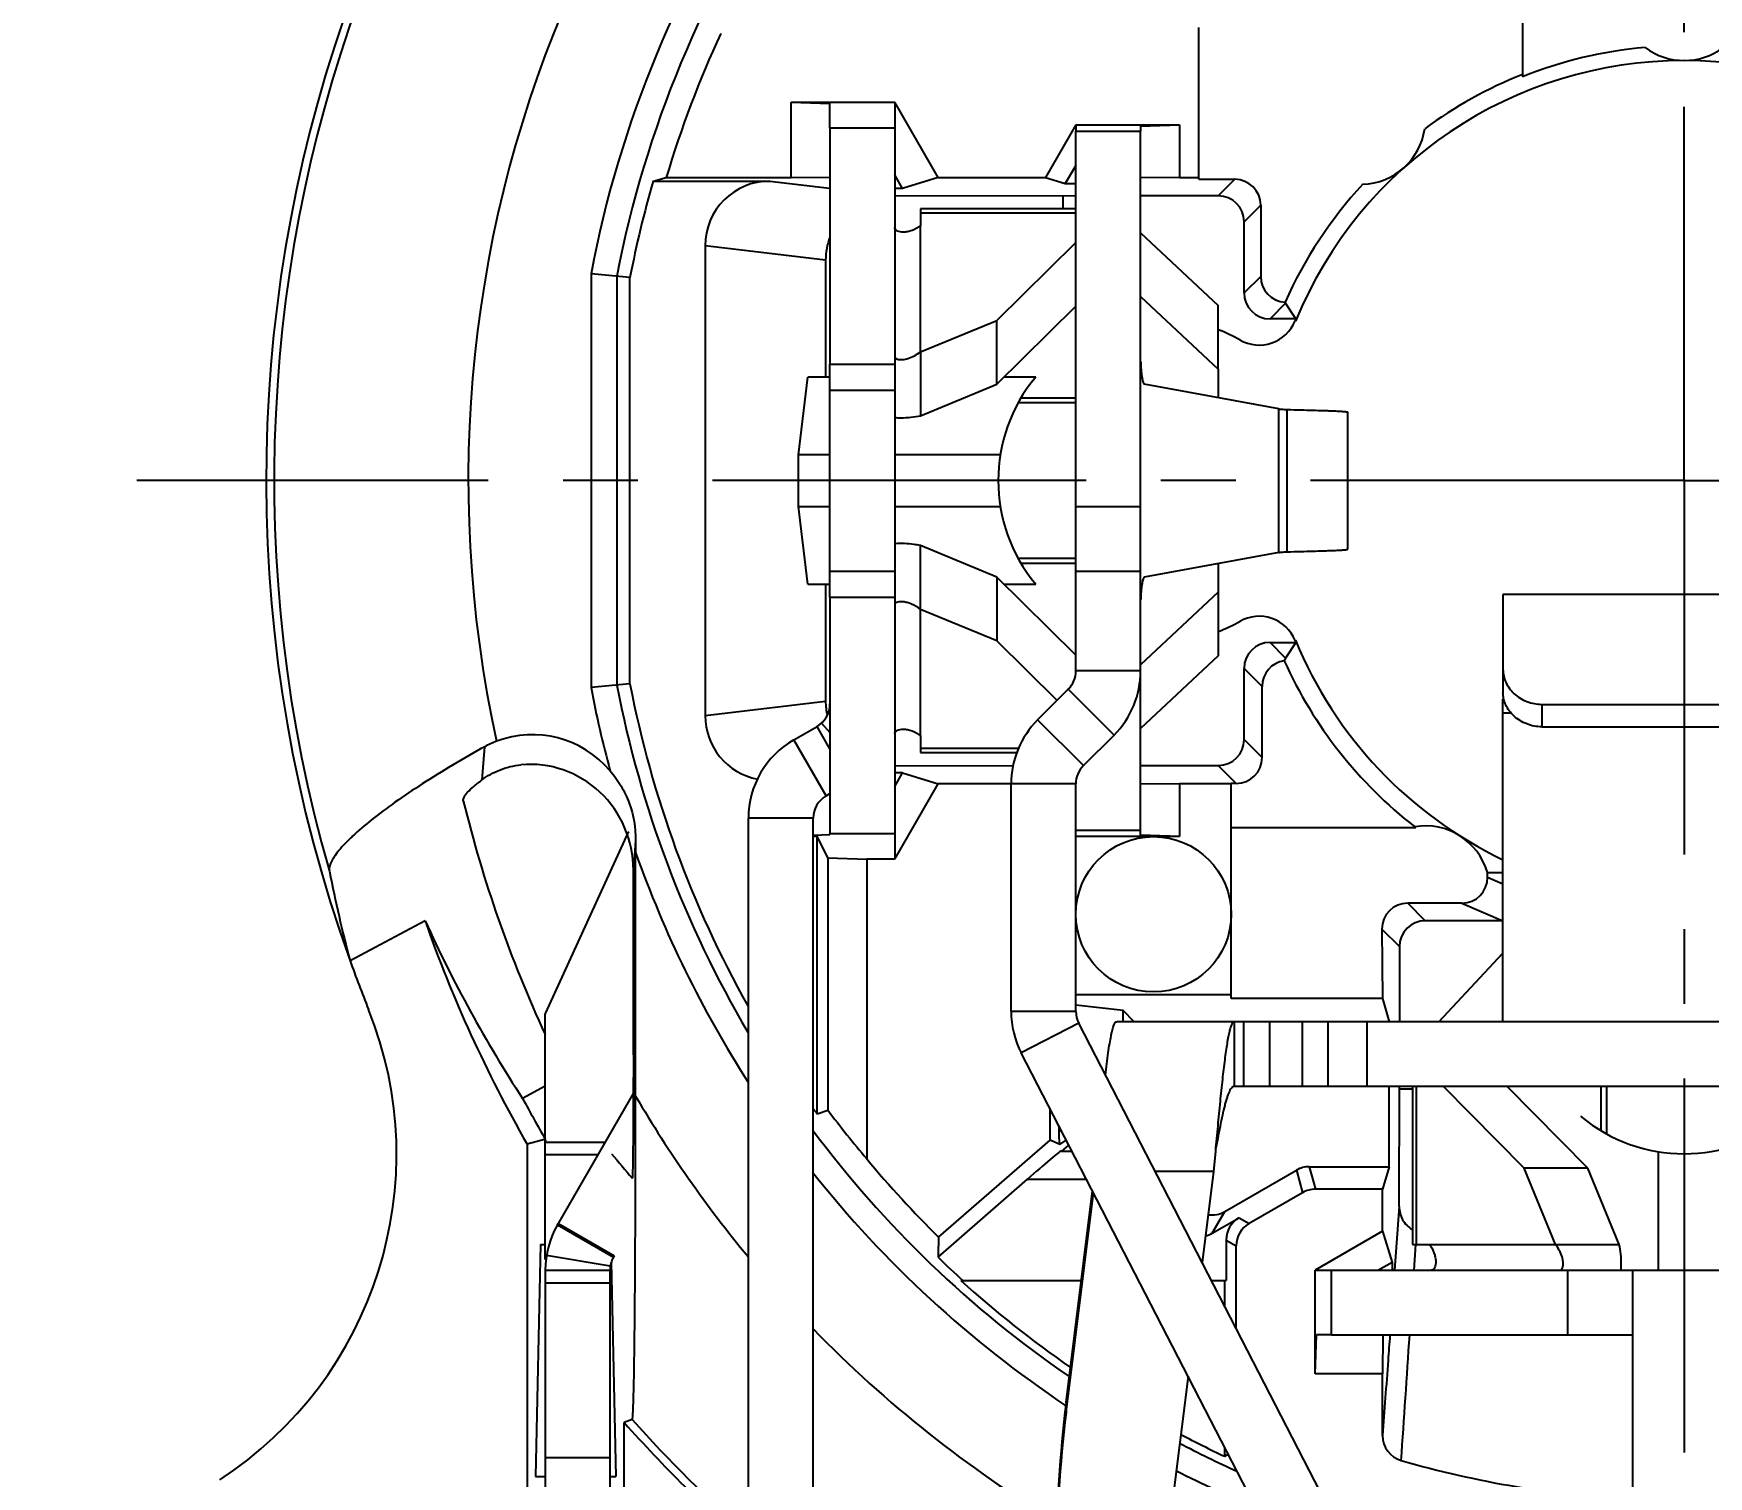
# Model space of a CAD drawing. Header units: millimetres. Extents: x 0 to 420, y -2 to 297.
# Drawn here: x 37.42 to 76.25, y 209.71 to 243.15 of the extents above; entities that cross this region are included whole.
import ezdxf

# ---------------------------------------------------------------- set-up
doc = ezdxf.new("R2010")
doc.units = ezdxf.units.MM
doc.header["$LTSCALE"] = 23.1
doc.linetypes.add('CENTER', pattern=[0.6, 0.375, -0.075, 0.075, -0.075])
doc.layers.get('0').update_dxf_attribs({"linetype": 'CONTINUOUS'})
for name, color, linetype in [('AUSFORMSCHRAEGEN', 7, 'CONTINUOUS'), ('BEZUGSACHSEN', 7, 'CONTINUOUS'), ('FASEN', 7, 'CONTINUOUS'), ('RUNDUNGEN', 7, 'CONTINUOUS'), ('ZEICHNUNGSBEMASSUNGEN', 7, 'CONTINUOUS')]:
    doc.layers.add(name, color=color, linetype=linetype)
doc.styles.get("Standard").update_dxf_attribs({"font": 'txt', "width": 0.7})
doc.dimstyles.new('DIMSTYLE_7', dxfattribs={"dimtxt": 3.5, "dimasz": 3.5, "dimexe": 1.5, "dimexo": 0, "dimgap": 0.875, "dimtad": 1, "dimdec": 3, "dimlfac": 0.333333, "dimdsep": 46, "dimtxsty": 'STANDARD', "dimblk": '_FILLED', "dimblk1": '_FILLED', "dimblk2": '_FILLED', "dimcen": 0.09, "dimclrt": 5, "dimadec": 3, "dimazin": 2, "dimtp": 0.2, "dimtm": 0.2, "dimtfac": 1, "dimtdec": 3, "dimtofl": 0, "dimtmove": 0, "dimatfit": 3, "dimldrblk": '_FILLED', "dimfxl": 1, "dimtolj": 1, "dimarcsym": 0})

# ---------------------------------------------------------------- blocks, each defined once
blk = doc.blocks.new('_FILLED')
at = {"color": 0, "linetype": 'BYBLOCK'}
blk.add_solid([(0, 0), (-1, 0.125), (-1, -0.125)], dxfattribs=at)
blk = doc.blocks.new('*D19')
at = {"layer": 'ZEICHNUNGSBEMASSUNGEN', "color": 2, "linetype": 'CONTINUOUS'}
for p, q in [((105.387, 270.29), (26.723, 270.29)), ((28.223, 270.29), (28.223, 232.79)), ((28.223, 195.29), (28.223, 232.79)), ((45.987, 195.29), (26.723, 195.29))]:
    blk.add_line(p, q, dxfattribs=at)
at = {"layer": 'ZEICHNUNGSBEMASSUNGEN', "color": 2, "linetype": 'CONTINUOUS', "xscale": 3.5, "yscale": 3.5, "zscale": 3.5}
for p, rotation in [((28.223, 270.29), 90), ((28.223, 195.29), 270)]:
    blk.add_blockref('_FILLED', p, dxfattribs=dict(at, rotation=rotation))
at = {"layer": 'ZEICHNUNGSBEMASSUNGEN', "color": 5, "linetype": 'CONTINUOUS', "insert": (23.817, 232.79), "char_height": 3.5, "width": 33, "attachment_point": 2, "rotation": 90, "line_spacing_factor": 0.9}
blk.add_mtext('\\Q15.0;25{\\ftxt.shx;\\W1.000000;\\H3.500000; }[.984]', dxfattribs=at)
blk = doc.blocks.new('*D20')
at = {"layer": 'ZEICHNUNGSBEMASSUNGEN', "color": 2, "linetype": 'CONTINUOUS'}
for p, q in [((113.187, 262.49), (113.187, 172.516)), ((38.187, 203.09), (38.187, 172.516)), ((38.187, 174.016), (75.687, 174.016)), ((113.187, 174.016), (75.687, 174.016))]:
    blk.add_line(p, q, dxfattribs=at)
at = {"layer": 'ZEICHNUNGSBEMASSUNGEN', "color": 2, "linetype": 'CONTINUOUS', "xscale": 3.5, "yscale": 3.5, "zscale": 3.5, "rotation": 180}
blk.add_blockref('_FILLED', (38.187, 174.016), dxfattribs=at)
at = {"layer": 'ZEICHNUNGSBEMASSUNGEN', "color": 2, "linetype": 'CONTINUOUS', "xscale": 3.5, "yscale": 3.5, "zscale": 3.5}
blk.add_blockref('_FILLED', (113.187, 174.016), dxfattribs=at)
at = {"layer": 'ZEICHNUNGSBEMASSUNGEN', "color": 5, "linetype": 'CONTINUOUS', "insert": (75.687, 178.422), "char_height": 3.5, "width": 33, "attachment_point": 2, "line_spacing_factor": 0.9}
blk.add_mtext('\\Q15.0;25{\\ftxt.shx;\\W1.000000;\\H3.500000; }[.984]', dxfattribs=at)

msp = doc.modelspace()

# ---------------------------------------------------------------- linework, layer by layer
at = {"color": 3, "linetype": 'CONTINUOUS'}
for p, q in [((55.88691, 240.96492), (55.88691, 235.48992)), ((61.58691, 228.37992), (61.58691, 240.88992)), ((63.08691, 237.05718), (64.88691, 235.37173)), ((59.75092, 235.0258), (61.58691, 236.83389)), ((64.88691, 235.37173), (64.88691, 234.71343)), ((57.98691, 234.29574), (59.75092, 235.0258)), ((61.58691, 234.58992), (60.24721, 234.58992)), ((59.75092, 230.55404), (57.98691, 231.28409)), ((60.24776, 230.98992), (61.58691, 230.98992)), ((64.88691, 230.8664), (64.88691, 230.20811)), ((61.58691, 228.74594), (59.75092, 230.55404)), ((55.88691, 230.08992), (55.88691, 224.61492)), ((64.88691, 230.20811), (63.08691, 228.52265)), ((60.70053, 227.24501), (61.41118, 227.95565)), ((71.48691, 227.39753), (71.48691, 227.72876)), ((55.04691, 226.78353), (55.58691, 227.0953)), ((60.08546, 220.48992), (60.08546, 225.76009)), ((53.99691, 184.79012), (53.99691, 224.96488)), ((66.74504, 207.07723), (60.31936, 219.52675)), ((86.12049, 218.74992), (65.25333, 218.74992)), ((73.4519, 216.85321), (71.58443, 218.74992)), ((73.88824, 218.74992), (73.88799, 217.64974)), ((74.18137, 215.08969), (73.4519, 216.85321)), ((61.36053, 211.42324), (61.97028, 216.32815)), ((50.88763, 214.82513), (50.8673, 214.78992)), ((50.78691, 214.48992), (50.78691, 203.08992)), ((67.51191, 212.98992), (74.48691, 212.98992))]:
    msp.add_line(p, q, dxfattribs=at)
at = {"color": 7, "linetype": 'CONTINUOUS'}
for p, q in [((55.88691, 240.96492), (57.38691, 240.96492)), ((57.38691, 240.96492), (57.38691, 235.48992)), ((61.58691, 240.88992), (63.08691, 240.88992)), ((63.08691, 225.76973), (63.08691, 240.88992)), ((61.58691, 239.08992), (57.98691, 239.08992)), ((57.98691, 239.08989), (57.98691, 238.71411)), ((63.08691, 238.5366), (64.88691, 236.85114)), ((59.75092, 236.50301), (61.58691, 238.3111)), ((64.88691, 235.37173), (64.88691, 236.85114)), ((57.98691, 235.77295), (59.75092, 236.50301)), ((59.75092, 235.0258), (59.75092, 236.50301)), ((57.98691, 235.77295), (57.98691, 234.29574)), ((55.88691, 235.48992), (57.38691, 235.48992)), ((67.88691, 231.20004), (67.88691, 234.3798)), ((61.58691, 232.18992), (63.08691, 232.18992)), ((57.98691, 229.80688), (57.98691, 231.28409)), ((59.75092, 230.55404), (59.75092, 229.07683)), ((55.88691, 230.08992), (57.38691, 230.08992)), ((57.38691, 230.08992), (57.38691, 224.61492)), ((64.88691, 230.20811), (64.88691, 228.72869)), ((79.88691, 230.15117), (71.48691, 230.15117)), ((59.75092, 229.07683), (57.98691, 229.80688)), ((61.15228, 227.69676), (59.75092, 229.07683)), ((64.88691, 228.72869), (63.08691, 227.04324)), ((57.98691, 226.86573), (57.98691, 226.48994)), ((61.76119, 226.18435), (62.47184, 226.89499)), ((57.98691, 226.48992), (60.22043, 226.48992)), ((61.58546, 220.48992), (61.58546, 225.76009)), ((55.79691, 225.4845), (55.88691, 225.53646)), ((55.49691, 184.79012), (55.49691, 224.96488)), ((49.29833, 220.45551), (51.21756, 224.64127)), ((55.88691, 224.61492), (57.38691, 224.61492)), ((61.58691, 224.68992), (63.08691, 224.68992)), ((65.18691, 224.74992), (69.46378, 224.74992)), ((71.12779, 223.60092), (71.12646, 223.70988)), ((69.99878, 220.24992), (71.48691, 221.83809)), ((49.28691, 214.73985), (49.28691, 220.40562)), ((68.07797, 207.7652), (61.65229, 220.21473)), ((88.84077, 220.24992), (62.53305, 220.24992)), ((65.25333, 220.24992), (65.25333, 218.74992)), ((67.43691, 218.74992), (67.43691, 220.24992)), ((69.38824, 218.74992), (69.3874, 215.08952)), ((71.97469, 216.85355), (70.10755, 218.74992)), ((64.81937, 217.24992), (64.77598, 216.78061)), ((64.77598, 216.78061), (64.5137, 214.67084)), ((73.4519, 216.85321), (71.97469, 216.85355)), ((72.70416, 215.09002), (71.97469, 216.85355)), ((61.36053, 211.18859), (61.99379, 216.28261)), ((49.56826, 215.53992), (49.58859, 215.57513)), ((49.56826, 215.53992), (50.8673, 214.78992)), ((69.38743, 215.08952), (69.7632, 215.08966)), ((72.70416, 215.09002), (74.18137, 215.08969)), ((49.28691, 214.48992), (49.28691, 203.08992)), ((49.28691, 214.48992), (50.78691, 214.48992)), ((67.51191, 214.48992), (83.86191, 214.48992)), ((67.51191, 212.98992), (67.51191, 214.48992)), ((72.98691, 212.98992), (72.98691, 214.48992)), ((74.48691, 214.48992), (74.48691, 186.75871)), ((50.78691, 214.18992), (49.28691, 214.18992)), ((64.18605, 212.03519), (63.53691, 206.81348))]:
    msp.add_line(p, q, dxfattribs=at)
at = {"color": 9, "linetype": 'CONTINUOUS'}
for p, q in [((57.98691, 238.99876), (61.58691, 238.99876)), ((57.98691, 235.77295), (57.98691, 238.71411)), ((60.31873, 234.71344), (61.58691, 234.71343)), ((66.29076, 231.12546), (66.29076, 234.45438)), ((66.4866, 231.14228), (66.4866, 234.43755)), ((61.58691, 230.8664), (60.31838, 230.8664)), ((61.58691, 230.68992), (63.08691, 230.68992)), ((57.98691, 226.86573), (57.98691, 229.80688)), ((63.08691, 228.37992), (61.58691, 228.37992)), ((62.47184, 226.89499), (61.41118, 227.95565)), ((71.50509, 227.72876), (71.48691, 227.72876)), ((55.68949, 227.17002), (55.88691, 226.95184)), ((61.76119, 226.18435), (60.70053, 227.24501)), ((71.68048, 227.39753), (71.48691, 227.39753)), ((55.79691, 225.4845), (55.04691, 226.78353)), ((55.88691, 226.57569), (55.58691, 227.0953)), ((60.2541, 226.58107), (57.98691, 226.58107)), ((61.58546, 225.76009), (60.08546, 225.76009)), ((55.49691, 224.96488), (53.99691, 224.96488)), ((61.58546, 220.48992), (60.08546, 220.48992)), ((61.65229, 220.21473), (60.31936, 219.52675)), ((65.48332, 218.74992), (65.48332, 220.24992)), ((66.07885, 218.74992), (66.07885, 220.24992)), ((66.83691, 218.74992), (66.83691, 220.24992)), ((68.33691, 218.74992), (68.33691, 220.24992)), ((69.47856, 215.08954), (69.47939, 218.74992)), ((73.76449, 217.72112), (73.76472, 218.74992)), ((49.28691, 217.46074), (50.67725, 217.46074)), ((50.50497, 217.16236), (49.28691, 217.16236)), ((64.77598, 216.78061), (63.42476, 216.78061)), ((49.31633, 214.84018), (50.79532, 214.58999)), ((69.7632, 215.08966), (72.70416, 215.09002)), ((61.36053, 211.42324), (61.36053, 211.18859)), ((50.78691, 210.13992), (49.28691, 210.13992))]:
    msp.add_line(p, q, dxfattribs=at)
at = {"color": 7, "linetype": 'CONTINUOUS'}
for centre, radius, start, end in [((75.68691, 232.78992), 10.0838, 95.161896, 111.831838), ((75.68691, 244.02735), 1.5, 232.783539, 307.216461), ((75.68691, 232.78992), 9.73744, 22.301237, 157.698763), ((75.68691, 232.78992), 10.13406, 111.718031, 126.409797), ((68.18691, 241.15831), 1.5, 271.882469, 351.852803), ((75.68691, 232.78992), 10.13406, 137.325475, 155.91795), ((75.68691, 232.78992), 9.73744, 202.301237, 244.44664), ((60.98691, 228.37992), 2.1, 315, 360), ((75.68691, 232.78992), 10.16705, 204.23602, 232.099734), ((62.18546, 225.76009), 0.6, 135, 180), ((56.09691, 224.96488), 0.6, 120, 180), ((69.68691, 223.28834), 1.5, 16.321396, 99.458671), ((62.18546, 220.48992), 0.6, 180, 207.3), ((51.38691, 214.48992), 2.1, 150, 180), ((90.40663, 207.57745), 29.26972, 172.913103, 179.999862)]:
    msp.add_arc(centre, radius, start, end, dxfattribs=at)
at = {"color": 3, "linetype": 'CONTINUOUS'}
for centre, radius, start, end in [((60.98691, 228.37992), 0.6, 315, 360), ((55.28691, 227.61492), 0.6, 300, 360), ((62.18546, 225.76009), 2.1, 135, 180), ((56.09691, 224.96488), 2.1, 120, 180), ((62.18546, 220.48992), 2.1, 180, 207.3), ((51.38691, 214.48992), 0.6, 150, 180), ((90.40663, 207.81211), 29.26972, 172.913103, 179.999862)]:
    msp.add_arc(centre, radius, start, end, dxfattribs=at)
at = {"color": 7, "linetype": 'CONTINUOUS'}
for centre, major_axis, ratio, start_param, end_param in [((75.68691, 232.84337), (0, 10.20943), 0.99998629, -3.799984, -3.79709235), ((71.37838, 232.78992), (10.05364, 0), 0.90351616, -1.59583496, -1.56000111)]:
    msp.add_ellipse(centre, major_axis=major_axis, ratio=ratio, start_param=start_param, end_param=end_param, dxfattribs=at)
for points, knots in [([(57.95562, 238.67088), (57.88737, 238.62868), (57.78237, 238.58004), (57.64269, 238.55063), (57.55664, 238.54658), (57.48574, 238.55763), (57.43221, 238.5805), (57.39665, 238.61188), (57.38691, 238.63931), (57.38691, 238.65163)], [0, 0, 0, 0, 0.3781921, 0.53597913, 0.6708121, 0.78198918, 0.87133605, 0.94190667, 1, 1, 1, 1]), ([(57.98691, 238.71411), (57.98691, 238.70614), (57.97932, 238.68789), (57.96446, 238.67634), (57.95562, 238.67088)], [0, 0, 0, 0, 0.43391955, 1, 1, 1, 1]), ([(57.47668, 235.5997), (57.50792, 235.59395), (57.58245, 235.59333), (57.7622, 235.6329), (57.89878, 235.70746), (57.98691, 235.77295)], [0, 0, 0, 0, 0.17336243, 0.40081088, 1, 1, 1, 1]), ([(57.38748, 235.65711), (57.39003, 235.64295), (57.40954, 235.623), (57.44255, 235.60771), (57.46454, 235.60194), (57.47668, 235.5997)], [0, 0, 0, 0, 0.39058761, 0.66494208, 1, 1, 1, 1]), ([(66.29076, 234.45438), (66.29363, 234.45344), (66.30112, 234.45189), (66.32226, 234.44877), (66.36004, 234.44532), (66.41785, 234.44128), (66.46198, 234.43883), (66.4866, 234.43755)], [0, 0, 0, 0, 0.04611056, 0.11614222, 0.3261429, 0.62407587, 1, 1, 1, 1]), ([(66.4866, 234.43755), (66.59096, 234.43526), (66.78825, 234.43075), (67.06596, 234.42362), (67.27454, 234.41748), (67.422, 234.41247), (67.51732, 234.40888), (67.60207, 234.40531), (67.67601, 234.40174), (67.7389, 234.39819), (67.7906, 234.39466), (67.83095, 234.39119), (67.85752, 234.38808), (67.8729, 234.38553), (67.88032, 234.38369), (67.88469, 234.38232), (67.88691, 234.38057), (67.8869, 234.3798)], [0, 0, 0, 0, 0.22319615, 0.42193525, 0.59396984, 0.66935569, 0.73740064, 0.79792083, 0.85073298, 0.89566362, 0.93261067, 0.96150958, 0.98230684, 0.98966103, 0.99499507, 0.99835443, 1, 1, 1, 1]), ([(66.29076, 231.12546), (66.29363, 231.1264), (66.30112, 231.12794), (66.32226, 231.13107), (66.36004, 231.13452), (66.41785, 231.13856), (66.46198, 231.141), (66.4866, 231.14228)], [0, 0, 0, 0, 0.04611056, 0.11614222, 0.3261429, 0.62407587, 1, 1, 1, 1]), ([(66.4866, 231.14228), (66.59096, 231.14457), (66.78825, 231.14909), (67.06596, 231.15621), (67.27454, 231.16236), (67.422, 231.16737), (67.51732, 231.17095), (67.60207, 231.17453), (67.67601, 231.17809), (67.7389, 231.18164), (67.7906, 231.18517), (67.83095, 231.18864), (67.85752, 231.19175), (67.8729, 231.19431), (67.88032, 231.19614), (67.88469, 231.19752), (67.88691, 231.19927), (67.8869, 231.20004)], [0, 0, 0, 0, 0.22319615, 0.42193525, 0.59396984, 0.66935569, 0.73740064, 0.79792083, 0.85073298, 0.89566362, 0.93261067, 0.96150958, 0.98230684, 0.98966103, 0.99499507, 0.99835443, 1, 1, 1, 1]), ([(57.98691, 229.80688), (57.92082, 229.85601), (57.81862, 229.91614), (57.6798, 229.965), (57.5921, 229.98331), (57.51749, 229.98684), (57.45812, 229.97808), (57.41534, 229.96094), (57.39538, 229.9422), (57.39064, 229.93235)], [0, 0, 0, 0, 0.37893765, 0.5384435, 0.67582997, 0.78966619, 0.88050394, 0.94968861, 1, 1, 1, 1]), ([(57.38691, 226.9282), (57.38691, 226.94053), (57.39665, 226.96795), (57.43221, 226.99934), (57.48574, 227.02221), (57.55664, 227.03326), (57.64269, 227.02921), (57.78237, 226.9998), (57.88737, 226.95115), (57.95562, 226.90896)], [0, 0, 0, 0, 0.05809333, 0.12866395, 0.21801082, 0.3291879, 0.46402087, 0.6218079, 1, 1, 1, 1]), ([(57.95562, 226.90896), (57.96446, 226.90349), (57.97932, 226.89195), (57.98691, 226.8737), (57.98691, 226.86573)], [0, 0, 0, 0, 0.56608045, 1, 1, 1, 1]), ([(49.28691, 220.40562), (49.28691, 220.40979), (49.28788, 220.42693), (49.29292, 220.44372), (49.29833, 220.45551)], [0, 0, 0, 0, 0.24328687, 1, 1, 1, 1]), ([(62.27282, 219.01449), (62.29247, 219.18713), (62.3221, 219.43096), (62.36769, 219.73365), (62.39541, 219.88931), (62.41816, 219.99577), (62.43425, 220.06164), (62.45035, 220.11783), (62.46622, 220.16408), (62.48246, 220.20084), (62.50009, 220.23141), (62.52015, 220.24992), (62.53305, 220.24992)], [0, 0, 0, 0, 0.40736612, 0.57574435, 0.71760774, 0.7779392, 0.83094275, 0.87657289, 0.91483374, 0.94580989, 0.9697653, 1, 1, 1, 1]), ([(65.25333, 220.24992), (65.24865, 220.24992), (65.23813, 220.24667), (65.22444, 220.23453), (65.21107, 220.21583), (65.19775, 220.19027), (65.18438, 220.15785), (65.16512, 220.1013), (65.14187, 220.01326), (65.11534, 219.88756), (65.0887, 219.73648), (65.06191, 219.56156), (65.02434, 219.28585), (64.97869, 218.89555), (64.92572, 218.38341), (64.87257, 217.82775), (64.83734, 217.44502), (64.81937, 217.24992)], [0, 0, 0, 0, 0.00459938, 0.01030147, 0.01771056, 0.0270883, 0.03854714, 0.05213526, 0.08574922, 0.12791465, 0.17831271, 0.23643331, 0.30174161, 0.45165574, 0.62243239, 0.80752441, 1, 1, 1, 1]), ([(49.29833, 217.51063), (49.29646, 217.50657), (49.29004, 217.49068), (49.28691, 217.4734), (49.28691, 217.46074)], [0, 0, 0, 0, 0.26099472, 1, 1, 1, 1]), ([(69.76293, 215.08965), (69.77093, 215.08972), (69.78932, 215.08219), (69.80093, 215.06725), (69.80642, 215.05836)], [0, 0, 0, 0, 0.43373679, 1, 1, 1, 1]), ([(69.80642, 215.05836), (69.84857, 214.99013), (69.89716, 214.88517), (69.92651, 214.74555), (69.93054, 214.65955), (69.91948, 214.58869), (69.89661, 214.53519), (69.86523, 214.49965), (69.83782, 214.48992), (69.8255, 214.48992)], [0, 0, 0, 0, 0.37818292, 0.53596463, 0.67079378, 0.78196993, 0.87131913, 0.94189612, 1, 1, 1, 1]), ([(72.87741, 214.57968), (72.88316, 214.61093), (72.88378, 214.68546), (72.84421, 214.8652), (72.76965, 215.00179), (72.70416, 215.08992)], [0, 0, 0, 0, 0.17336221, 0.40081061, 1, 1, 1, 1]), ([(72.82001, 214.49048), (72.83417, 214.49303), (72.85411, 214.51254), (72.8694, 214.54556), (72.87517, 214.56754), (72.87741, 214.57968)], [0, 0, 0, 0, 0.39058607, 0.66494094, 1, 1, 1, 1])]:
    msp.add_open_spline(points, degree=3, knots=knots, dxfattribs=at)
at = {"color": 3, "linetype": 'CONTINUOUS'}
for points, knots in [([(57.38634, 234.25285), (57.43537, 234.24933), (57.6364, 234.24222), (57.83831, 234.26419), (57.98691, 234.29574)], [0, 0, 0, 0, 0.24445814, 1, 1, 1, 1]), ([(57.98691, 231.28409), (57.93654, 231.29479), (57.7385, 231.32981), (57.53553, 231.33771), (57.38634, 231.32699)], [0, 0, 0, 0, 0.25610103, 1, 1, 1, 1]), ([(65.25333, 218.74992), (65.24397, 218.74992), (65.22298, 218.74346), (65.19563, 218.71941), (65.16889, 218.68256), (65.14225, 218.63247), (65.11557, 218.56934), (65.08883, 218.49362), (65.062, 218.40605), (65.02448, 218.26841), (64.9788, 218.07327), (64.92578, 217.81697), (64.8726, 217.53898), (64.83734, 217.34749), (64.81937, 217.24992)], [0, 0, 0, 0, 0.0176622, 0.03949371, 0.06770839, 0.10320589, 0.14630594, 0.19690524, 0.25463774, 0.31906676, 0.46602323, 0.63265278, 0.8128275, 1, 1, 1, 1]), ([(74.22426, 214.48935), (74.22778, 214.53837), (74.23489, 214.73941), (74.21292, 214.94131), (74.18137, 215.08992)], [0, 0, 0, 0, 0.24445811, 1, 1, 1, 1])]:
    msp.add_open_spline(points, degree=3, knots=knots, dxfattribs=at)
at = {"layer": 'AUSFORMSCHRAEGEN', "color": 7, "linetype": 'CONTINUOUS'}
for p, q in [((71.93691, 244.78992), (71.93691, 242.1505)), ((64.43691, 239.77398), (64.43691, 243.28992)), ((57.38691, 241.56492), (57.38702, 240.96492)), ((58.39733, 239.81482), (57.38691, 241.56492)), ((61.58691, 241.03992), (60.8796, 239.81482)), ((61.58691, 241.03992), (61.58688, 240.88992)), ((61.58675, 240.09706), (61.34218, 239.67345)), ((51.78977, 239.73471), (52.09171, 239.81482)), ((57.56984, 239.56192), (57.38721, 239.87824)), ((58.39733, 239.81482), (57.56984, 239.56192)), ((58.39733, 239.81482), (60.8796, 239.81482)), ((60.8796, 239.81482), (61.34218, 239.67345)), ((61.34218, 239.67345), (61.58691, 239.67345)), ((61.28691, 239.38992), (61.28691, 239.08992)), ((51.2511, 228.07879), (51.2511, 237.50105)), ((57.38721, 225.70159), (57.56984, 226.01791)), ((57.56984, 226.01791), (58.39733, 225.76501)), ((57.38691, 224.01492), (58.39733, 225.76501)), ((60.08546, 225.76501), (58.39733, 225.76501)), ((65.18691, 220.7882), (65.18691, 225.76501)), ((55.58691, 218.11704), (55.58691, 224.54921)), ((57.38702, 224.61492), (57.38691, 224.01492)), ((46.50213, 222.5887), (44.76121, 221.66303)), ((61.58546, 220.88354), (65.18691, 220.88354)), ((62.68011, 220.50672), (61.58546, 220.63457)), ((68.6906, 220.7882), (65.18691, 220.7882)), ((68.6906, 220.7882), (68.85207, 220.24992)), ((62.93691, 220.24992), (62.68011, 220.50672)), ((49.28691, 218.75279), (48.76165, 218.4735)), ((68.85207, 216.88992), (68.85207, 218.74992)), ((69.38823, 218.68992), (69.08691, 218.68992)), ((60.98691, 217.50785), (60.98691, 218.2334)), ((49.27049, 217.52218), (48.86537, 217.41391)), ((49.28691, 217.52658), (49.27049, 217.52218)), ((58.40445, 215.25712), (60.98691, 217.50785)), ((48.86537, 217.41391), (48.86537, 206.54889)), ((75.08691, 217.23823), (75.08691, 214.48992)), ((68.85207, 216.88992), (68.69499, 216.36627)), ((68.69499, 215.3924), (68.69499, 216.36627)), ((68.69499, 215.3924), (67.13191, 214.48996)), ((68.69499, 215.3924), (68.91491, 214.67284)), ((49.17592, 215.08992), (49.06399, 209.70917)), ((49.17592, 215.08992), (49.28691, 215.08992)), ((50.81744, 214.67849), (50.92081, 209.70917)), ((67.13191, 214.48996), (67.51191, 214.49002)), ((68.91491, 214.67284), (68.59858, 214.49021)), ((65.03691, 213.65714), (65.03691, 214.24992)), ((65.03691, 210.17651), (65.03691, 210.38667)), ((65.03691, 210.17651), (65.11855, 210.22849))]:
    msp.add_line(p, q, dxfattribs=at)
at = {"layer": 'AUSFORMSCHRAEGEN', "color": 9, "linetype": 'CONTINUOUS'}
for p, q in [((49.06399, 209.70917), (49.28691, 209.70917)), ((50.78691, 209.70917), (50.92081, 209.70917))]:
    msp.add_line(p, q, dxfattribs=at)
at = {"layer": 'AUSFORMSCHRAEGEN', "color": 7, "linetype": 'CONTINUOUS'}
for radius, start, end in [(24.61875, 155.103909, 163.420363), (24.88581, 163.795508, 169.087491), (24.88581, 190.912509, 209.291768), (30.91628, 199.26651, 209.824387), (30.49474, 208, 210.034635), (24.88581, 215.757248, 216.129226), (24.99578, 227.878595, 235.302867), (24.99578, 242.169336, 244.781464)]:
    msp.add_arc((75.68691, 232.78992), radius, start, end, dxfattribs=at)
msp.add_ellipse((74.39087, 235.22742), major_axis=(-14.4328, 27.14414), ratio=0.99595995, start_param=1.50785712, end_param=1.66071598, dxfattribs=at)
at = {"layer": 'BEZUGSACHSEN', "color": 7, "linetype": 'CENTER'}
for q in [(75.68691, 274.36497), (39.82041, 232.78992), (111.55341, 232.78992), (75.68691, 182.77646)]:
    msp.add_line((75.68691, 232.78992), q, dxfattribs=at)
at = {"layer": 'BEZUGSACHSEN', "color": 7, "linetype": 'CONTINUOUS'}
msp.add_circle((63.38691, 222.73992), 1.8, dxfattribs=at)
msp.add_arc((75.68691, 232.78992), 32.8665, 122.175875, 199.788427, dxfattribs=at)
at = {"layer": 'BEZUGSACHSEN', "color": 9, "linetype": 'CONTINUOUS'}
msp.add_arc((75.68691, 232.78992), 32.68185, 121.826524, 196.079558, dxfattribs=at)
at = {"layer": 'FASEN', "color": 7, "linetype": 'CONTINUOUS'}
for p, q in [((54.98691, 239.81482), (54.98691, 241.56492)), ((54.98691, 241.56492), (57.38691, 241.56492)), ((54.98691, 241.56492), (55.88691, 241.53349)), ((55.88691, 240.96492), (55.88691, 241.53349)), ((61.58691, 241.03992), (63.98691, 241.03992)), ((63.08691, 241.00849), (63.98691, 241.03992)), ((63.08691, 241.00849), (63.08691, 240.88992)), ((63.98691, 241.03992), (63.98691, 239.81482)), ((52.09171, 239.81482), (54.98691, 239.81482)), ((55.88691, 239.81011), (54.98691, 239.81482)), ((63.98691, 239.81482), (63.08691, 239.81011)), ((63.98691, 239.81482), (64.43691, 239.81482)), ((55.16059, 233.38992), (55.37651, 235.18992)), ((55.88691, 235.18992), (55.37651, 235.18992)), ((60.65551, 235.18992), (59.91757, 235.18992)), ((55.16059, 232.18992), (55.16059, 233.38992)), ((55.88691, 233.38992), (55.16059, 233.38992)), ((59.83522, 233.38992), (57.38691, 233.38992)), ((55.37651, 230.38992), (55.16059, 232.18992)), ((55.16059, 232.18992), (55.88691, 232.18992)), ((57.38691, 232.18992), (59.83522, 232.18992)), ((55.37651, 230.38992), (55.88691, 230.38992)), ((59.91757, 230.38992), (60.65551, 230.38992)), ((63.08691, 224.57135), (63.08691, 225.77444)), ((63.08691, 225.76973), (63.98691, 225.76501)), ((63.98691, 225.76501), (63.98691, 224.53992)), ((65.18691, 225.76501), (63.98691, 225.76501)), ((55.88691, 224.58063), (55.49691, 224.56702)), ((55.49691, 224.54921), (55.58691, 224.54921)), ((55.83854, 224.0458), (55.58691, 224.54921)), ((55.88691, 224.58063), (55.88691, 224.61492)), ((63.98691, 224.53992), (61.58691, 224.53992)), ((63.98691, 224.53992), (63.08691, 224.57135)), ((55.83854, 224.0458), (55.83854, 218.19934)), ((55.83854, 224.0458), (56.7384, 224.01492)), ((56.7384, 224.01492), (56.7384, 217.07252)), ((57.38691, 224.01492), (56.7384, 224.01492)), ((55.58691, 218.11704), (55.83854, 218.19934)), ((64.74643, 215.34772), (65.37117, 215.70778)), ((65.07042, 215.1887), (65.06899, 214.24992)), ((67.13191, 212.08992), (67.13191, 214.48996)), ((58.92215, 214.24992), (61.71192, 214.24992)), ((64.73095, 214.24992), (65.06899, 214.24992)), ((67.13191, 212.08992), (67.16334, 212.98992)), ((67.51191, 212.98992), (67.16334, 212.98992)), ((68.69971, 212.98992), (68.69499, 212.08992)), ((68.69499, 212.08992), (67.13191, 212.08992)), ((68.69499, 210.65767), (68.69499, 212.08992))]:
    msp.add_line(p, q, dxfattribs=at)
at = {"layer": 'FASEN', "color": 9, "linetype": 'CONTINUOUS'}
for p, q in [((64.74643, 215.34772), (65.03677, 215.85061)), ((65.37117, 215.70778), (65.60393, 215.57339)), ((65.07042, 215.1887), (65.30397, 215.05386))]:
    msp.add_line(p, q, dxfattribs=at)
at = {"layer": 'FASEN', "color": 7, "linetype": 'CONTINUOUS'}
for centre, radius, start, end in [((63.53691, 232.78992), 3.75, 140.208181, 219.791819), ((75.68691, 220.93992), 3.75, 230.208181, 309.791819), ((75.68691, 232.78992), 24.61875, 219.675008, 225.411973), ((131.68138, 213.0103), 73.31137, 178.2437456, 178.6093986)]:
    msp.add_arc(centre, radius, start, end, dxfattribs=at)
for centre, major_axis, ratio, start_param, end_param in [((75.27008, 232.78992), (24.30087, 0), 0.99985288, -2.49746368, -2.4381086), ((65.67051, 215.18859), (0.53507, 0.27213), 0.9983312, 1.62322702, 2.67024871), ((64.44587, 215.86621), (0.58802, -0.12008), 0.99746239, -1.12525035, -0.84526533), ((75.68691, 232.75184), (0, 24.93545), 0.99999883, -3.90807312, -3.87635106)]:
    msp.add_ellipse(centre, major_axis=major_axis, ratio=ratio, start_param=start_param, end_param=end_param, dxfattribs=at)
at = {"layer": 'RUNDUNGEN', "color": 7, "linetype": 'CONTINUOUS'}
for p, q in [((51.78977, 239.73471), (54.49391, 239.73471)), ((57.56984, 239.56192), (57.38691, 239.56192)), ((64.43691, 239.77398), (65.27098, 239.77398)), ((57.38691, 239.39695), (61.58691, 239.38992)), ((64.88692, 239.38992), (63.08691, 239.38992)), ((65.87097, 239.17399), (65.87097, 237.52397)), ((65.48691, 237.13991), (65.48691, 238.78993)), ((52.99282, 238.23503), (52.99282, 227.3448)), ((55.78518, 237.90016), (55.78518, 235.18992)), ((51.2511, 237.50105), (50.34729, 237.5866)), ((50.93384, 237.53133), (50.9472, 237.52999)), ((66.68691, 236.53992), (66.4488, 236.90181)), ((66.68691, 236.53992), (66.0869, 236.53992)), ((57.38691, 235.48992), (57.38691, 230.08992)), ((66.29076, 234.45438), (63.17212, 235.02472)), ((66.29076, 231.12546), (63.17212, 230.55512)), ((55.78518, 230.38992), (55.78518, 227.67968)), ((71.48691, 230.15112), (71.48691, 227.86761)), ((66.0869, 229.03992), (66.68691, 229.03992)), ((66.68691, 229.03992), (66.4488, 228.67802)), ((65.48691, 226.78991), (65.48691, 228.43993)), ((51.2511, 228.07879), (50.34729, 227.99324)), ((50.9472, 228.04985), (50.93384, 228.04851)), ((65.90396, 226.37286), (65.90396, 228.02288)), ((72.38691, 227.60515), (78.98691, 227.60515)), ((57.38691, 226.18289), (60.13402, 226.18784)), ((57.56984, 226.01791), (57.38691, 226.01791)), ((63.08691, 226.18992), (64.88692, 226.18992)), ((65.30397, 225.77287), (65.18691, 225.77287)), ((51.38138, 224.45117), (51.38126, 224.16788)), ((51.38126, 218.52491), (51.38126, 224.16788)), ((51.32889, 219.4843), (51.32889, 223.7612)), ((70.53516, 222.99779), (69.27903, 222.99779)), ((71.4869, 222.58992), (69.6869, 222.58992)), ((68.68219, 222.39464), (68.6906, 220.7882)), ((69.08691, 221.98993), (69.08691, 220.24992)), ((62.68011, 220.24992), (62.68011, 220.50672)), ((69.08244, 215.96687), (69.08691, 218.74992)), ((51.32772, 218.58739), (49.58859, 215.57513)), ((61.18965, 217.84059), (61.18965, 217.6924)), ((61.21755, 217.40292), (60.98691, 217.50785)), ((61.22641, 217.24992), (61.49452, 217.24992)), ((61.2648, 217.24992), (61.42325, 217.38801)), ((65.03677, 215.85061), (66.6977, 216.80955)), ((66.99766, 216.88992), (68.85207, 216.88992)), ((51.37851, 216.31923), (51.37925, 216.6249)), ((58.3916, 214.78943), (60.4621, 216.59762)), ((66.83801, 216.28589), (65.60393, 215.57339)), ((68.69499, 216.36627), (67.13797, 216.36627)), ((65.30397, 213.13971), (65.30397, 215.05386)), ((68.91491, 214.67284), (68.91491, 214.48992)), ((51.30408, 211.028), (51.11943, 210.9577)), ((51.11943, 205.21425), (51.11943, 210.9577))]:
    msp.add_line(p, q, dxfattribs=at)
at = {"layer": 'RUNDUNGEN', "color": 9, "linetype": 'CONTINUOUS'}
for p, q in [((54.49391, 239.73471), (55.87413, 239.56919)), ((64.88692, 239.38992), (65.27098, 239.77398)), ((65.48691, 238.78993), (65.87097, 239.17399)), ((55.78518, 237.90016), (52.99282, 238.23503)), ((50.34729, 237.5866), (50.34729, 227.99324)), ((50.9472, 237.52999), (50.9472, 228.04985)), ((65.87097, 237.52397), (65.48691, 237.13991)), ((66.4488, 236.90181), (66.0869, 236.53992)), ((66.67782, 236.48504), (66.66676, 236.49119)), ((55.88691, 234.88992), (57.38691, 234.88992)), ((55.88691, 230.68992), (57.38691, 230.68992)), ((66.67782, 229.09479), (66.66676, 229.08865)), ((66.4488, 228.67802), (66.0869, 229.03992)), ((65.90396, 228.02288), (65.48691, 228.43993)), ((52.99282, 227.3448), (55.78518, 227.67968)), ((72.38691, 227.60515), (72.38691, 227.08439)), ((65.48691, 226.78991), (65.90396, 226.37286)), ((47.82447, 225.85772), (47.88268, 226.62283)), ((64.88692, 226.18992), (65.30397, 225.77287)), ((51.38138, 224.45117), (51.32889, 223.7612)), ((71.12779, 223.60092), (71.48691, 223.44702)), ((69.6869, 222.58992), (69.27903, 222.99779)), ((70.53516, 222.99779), (71.4869, 222.58992)), ((69.08691, 221.98993), (68.68219, 222.39464)), ((61.18965, 217.6924), (61.24549, 217.73241)), ((61.21755, 217.40292), (61.36209, 217.5065)), ((66.6977, 216.80955), (66.83801, 216.28589)), ((66.99766, 216.88992), (67.13797, 216.36627)), ((60.4621, 216.59762), (61.8312, 216.59762)), ((69.08244, 215.96687), (68.97527, 214.4898)), ((49.58859, 215.57513), (50.88763, 214.82513)), ((69.46071, 215.08479), (69.42243, 214.48992))]:
    msp.add_line(p, q, dxfattribs=at)
at = {"layer": 'RUNDUNGEN', "color": 3, "linetype": 'CONTINUOUS'}
for p, q in [((55.88691, 230.08992), (55.88691, 235.48992)), ((71.48691, 220.24992), (71.48691, 227.39753)), ((72.38691, 227.08439), (78.98691, 227.08439))]:
    msp.add_line(p, q, dxfattribs=at)
at = {"layer": 'RUNDUNGEN', "color": 9, "linetype": 'CONTINUOUS'}
for centre, radius, start, end in [((75.68691, 232.78992), 28.18254, 119.944619, 192.374987), ((75.68691, 232.78992), 25.78962, 122.350184, 169.280983), ((75.68691, 232.78992), 25.18971, 122.350184, 169.153716), ((75.68691, 232.78992), 25.78962, 190.719017, 195.111748), ((75.68691, 232.78992), 25.18971, 190.846284, 210.497516), ((75.68691, 232.78992), 25.78962, 199.531318, 212.718498), ((75.68691, 232.78992), 28.18254, 210.408708, 219.654773), ((75.68691, 232.78992), 25.18971, 216.670967, 235.527943), ((75.68691, 232.78992), 25.78962, 218.421531, 236.240087), ((75.68691, 232.78992), 28.18254, 224.233409, 238.933537), ((-1313.40308, 304.50141), 1385.75236, 356.09298844, 356.21358002), ((75.68691, 232.78992), 32.68185, 221.749221, 228.40531), ((75.68691, 232.78992), 25.18971, 242.32429, 245.696744), ((75.68691, 232.78992), 25.78962, 242.848623, 247.357733)]:
    msp.add_arc(centre, radius, start, end, dxfattribs=at)
at = {"layer": 'RUNDUNGEN', "color": 7, "linetype": 'CONTINUOUS'}
for centre, radius, start, end in [((66.76586, 237.10714), 0.37774, 208.817429, 212.927681), ((65.8341, 236.83293), 0.90006, 240.397984, 337.685682), ((75.68691, 232.78992), 9.75, 157.380135, 157.690005), ((63.53691, 232.78992), 3.75, 60.39459, 68.876121), ((63.53691, 232.78992), 3.75, 291.123877, 299.60541), ((65.83411, 228.74691), 0.90006, 22.314302, 119.602114), ((75.68691, 232.78992), 9.75, 202.309995, 202.619865), ((48.93083, 224.71057), 2.18067, 110.723793, 118.728107), ((75.68691, 232.78992), 32.8665, 199.788427, 201.890564), ((36.83952, 217.18072), 8.99955, 302.990357, 21.891046), ((-779.52523, 218.4501), 830.90649, 359.87414189, 0.00515859), ((75.68691, 232.78992), 32.8665, 221.626316, 228.702669), ((69.29606, 210.65711), 0.60103, 179.946402, 253.833962), ((75.68691, 232.78992), 23.63802, 253.892387, 267.099585)]:
    msp.add_arc(centre, radius, start, end, dxfattribs=at)
for centre, major_axis, ratio, start_param, end_param in [((54.49425, 238.23469), (1.49077, -0.17878), 0.99903455, 1.6902655, 3.26083344), ((65.27097, 239.17397), (0.42428, 0.42428), 0.99997259, -0.78538446, 0.78538446), ((64.8869, 238.78991), (-0.42428, -0.42428), 0.99997259, 2.3562082, 3.92697711), ((57.30953, 237.89707), (1.52135, -0.09705), 0.98391506, 2.84005586, 3.20427535), ((66.47098, 237.52399), (-0.42428, -0.42428), 0.99997259, -0.78538446, 0.72523201), ((66.08692, 237.13993), (0.42428, 0.42428), 0.99997259, -3.92697711, -2.3562082), ((63.17404, 235.77454), (-0.00003, 0.75), 0.11899074, -4.40402225, -3.16335489), ((63.17404, 229.80529), (0.00003, 0.75), 0.11899074, 0.02176224, 1.2624296), ((66.08692, 228.43991), (-0.42428, 0.42428), 0.99997259, -0.78538446, 0.78538446), ((66.50397, 228.02286), (0.42428, -0.42428), 0.99997259, 2.50338913, 3.92697711), ((57.30953, 227.68277), (1.52135, 0.09705), 0.98391506, 3.07890996, 3.30134408), ((54.49425, 227.34515), (1.49077, 0.17878), 0.99903455, 3.02235187, 4.40198755), ((48.98089, 224.43988), (-0.18682, -2.45562), 0.97453531, 2.36641658, 3.5688998), ((64.8869, 226.78993), (-0.42428, 0.42428), 0.99997259, 2.3562082, 3.92697711), ((65.30395, 226.37288), (-0.42428, 0.42428), 0.99997259, -3.92697711, -2.3562082), ((48.92853, 223.75159), (-0.18682, -2.45562), 0.97453531, 7.93189161, 9.58785852), ((75.93465, 232.32398), (-13.79573, 25.946), 0.99983874, 7.60419685, 7.79993604), ((77.10167, 230.12914), (-15.75483, 29.63053), 0.99595995, 1.27557133, 1.33904588), ((70.52775, 223.60096), (-0.33648, 0.50356), 0.98672688, -3.7245043, -2.15377194), ((69.2822, 222.39463), (-0.23253, 0.55726), 0.99258396, -0.39267852, 1.17809039), ((69.68692, 221.98991), (0.42428, -0.42428), 0.99997259, 2.3562082, 3.92697711), ((61.26988, 218.17513), (0.05045, 0.7727), 0.08072698, -4.0323241, -3.17213193), ((70.60852, 232.78992), (25.39445, 0), 0.97979988, -2.46393012, -2.43446904), ((60.53798, 216.64992), (0.68858, 0.59995), 0.01146648, 0.01315975, 1.67122254), ((66.99771, 216.28983), (-0.15532, 0.57965), 0.99983676, -0.26175858, 0.26175858), ((67.13802, 215.76617), (0.15532, -0.57965), 0.99983676, 2.87983408, 3.40335123), ((64.737, 216.37046), (0.30018, 0.51993), 0.9993912, 3.52180901, 4.18852647), ((65.90406, 215.05375), (0.51972, -0.30006), 0.99979694, 2.61808181, 3.6651035)]:
    msp.add_ellipse(centre, major_axis=major_axis, ratio=ratio, start_param=start_param, end_param=end_param, dxfattribs=at)
for points, knots in [([(66.4488, 228.67802), (66.44577, 228.67336), (66.43356, 228.65351), (66.42313, 228.6326), (66.41596, 228.61638)], [0, 0, 0, 0, 0.23891039, 1, 1, 1, 1]), ([(71.48691, 228.41263), (71.48691, 228.3626), (71.4987, 228.26025), (71.56767, 228.05915), (71.73787, 227.83168), (72.03494, 227.64879), (72.26951, 227.60515), (72.38691, 227.60515)], [0, 0, 0, 0, 0.11277836, 0.23001693, 0.47631268, 0.73531499, 1, 1, 1, 1]), ([(47.88268, 226.62283), (47.6313, 226.48515), (47.14358, 226.20712), (46.44966, 225.77815), (45.82286, 225.35552), (45.28281, 224.95276), (44.9001, 224.62906), (44.65346, 224.38747), (44.51056, 224.22918), (44.40045, 224.08501), (44.32406, 223.95574), (44.28166, 223.84188), (44.27755, 223.76884), (44.28364, 223.73796)], [0, 0, 0, 0, 0.18273336, 0.35783223, 0.52001132, 0.664547, 0.78719176, 0.83921002, 0.8845573, 0.92304382, 0.95469899, 0.97993815, 1, 1, 1, 1]), ([(47.82447, 225.85772), (47.94726, 225.94874), (48.23305, 226.10999), (48.55347, 226.18853), (48.72433, 226.20418)], [0, 0, 0, 0, 0.47113223, 1, 1, 1, 1]), ([(50.78912, 226.0665), (50.88414, 225.95522), (51.05679, 225.71663), (51.30792, 225.18639), (51.38164, 224.74269), (51.38138, 224.45117)], [0, 0, 0, 0, 0.25048805, 0.50095927, 1, 1, 1, 1]), ([(47.38768, 225.37228), (47.38477, 225.38421), (47.38679, 225.4137), (47.40621, 225.45925), (47.44074, 225.51181), (47.51321, 225.5978), (47.64122, 225.71669), (47.75802, 225.80847), (47.82447, 225.85772)], [0, 0, 0, 0, 0.05499352, 0.12708739, 0.22023627, 0.33541811, 0.62977474, 1, 1, 1, 1]), ([(51.22757, 224.65221), (51.22568, 224.65224), (51.22104, 224.64874), (51.2189, 224.64419), (51.21756, 224.64127)], [0, 0, 0, 0, 0.3705151, 1, 1, 1, 1]), ([(51.32889, 219.4843), (51.32889, 219.3377), (51.32872, 219.04528), (51.3279, 218.609), (51.32667, 218.24867), (51.32529, 217.96476), (51.32405, 217.75708), (51.32258, 217.55482), (51.32085, 217.36009), (51.31882, 217.17589), (51.31681, 217.03082), (51.31498, 216.92358), (51.31354, 216.85185), (51.31202, 216.78762), (51.3104, 216.73234), (51.30894, 216.69261), (51.30763, 216.66652), (51.30677, 216.6517), (51.30576, 216.64011), (51.30516, 216.63283), (51.3042, 216.62843), (51.30414, 216.62687), (51.30307, 216.62536), (51.3028, 216.62567)], [0, 0, 0, 0, 0.15380293, 0.30678766, 0.45771544, 0.53184537, 0.604647, 0.67560633, 0.74405373, 0.80895152, 0.86886571, 0.89626745, 0.92148489, 0.94413081, 0.96366822, 0.97950308, 0.98584794, 0.99106517, 0.99511453, 0.99795783, 0.99891701, 0.99956511, 1, 1, 1, 1]), ([(51.30408, 211.028), (51.30521, 211.02843), (51.30668, 211.03259), (51.30851, 211.03968), (51.31039, 211.05183), (51.31233, 211.06794), (51.31426, 211.08849), (51.31706, 211.12425), (51.32036, 211.17921), (51.32406, 211.25688), (51.32768, 211.34951), (51.3312, 211.4561), (51.3346, 211.57563), (51.33787, 211.70704), (51.3422, 211.90301), (51.34715, 212.17027), (51.35239, 212.51377), (51.3571, 212.8834), (51.3613, 213.27389), (51.365, 213.68103), (51.36825, 214.10137), (51.37203, 214.68069), (51.37571, 215.42112), (51.3777, 216.01771), (51.37851, 216.31923)], [0, 0, 0, 0, 0.0006837, 0.00214364, 0.00441698, 0.0075041, 0.01139923, 0.01609467, 0.027842, 0.04259468, 0.06016914, 0.08038059, 0.10303718, 0.12793821, 0.15488233, 0.21413132, 0.27943928, 0.34958784, 0.42363508, 0.50076795, 0.58034905, 0.66187463, 0.82911028, 1, 1, 1, 1]), ([(69.08244, 215.96687), (69.08235, 215.91388), (69.0957, 215.80707), (69.15561, 215.65675), (69.25312, 215.52555), (69.33987, 215.45801), (69.38708, 215.43072)], [0, 0, 0, 0, 0.24688425, 0.49526954, 0.74593495, 1, 1, 1, 1])]:
    msp.add_open_spline(points, degree=3, knots=knots, dxfattribs=at)
at = {"layer": 'RUNDUNGEN', "color": 3, "linetype": 'CONTINUOUS'}
msp.add_open_spline([(72.38691, 227.08439), (72.26843, 227.08439), (72.03232, 227.12864), (71.78038, 227.2846), (71.62962, 227.45108), (71.54783, 227.58658), (71.49841, 227.72668), (71.48691, 227.8219), (71.48691, 227.86761)], degree=3, knots=[0, 0, 0, 0, 0.27120635, 0.53556517, 0.66231341, 0.7826672, 0.89537152, 1, 1, 1, 1], dxfattribs=at)
at = {"layer": 'RUNDUNGEN', "color": 9, "linetype": 'CONTINUOUS'}
msp.add_open_spline([(68.86556, 212.9852), (68.85136, 212.79084), (68.79461, 212.01499), (68.73771, 211.23915), (68.69499, 210.65767)], degree=3, knots=[0, 0, 0, 0, 0.25050418, 1, 1, 1, 1], dxfattribs=at)

# ---------------------------------------------------------------- dimensions: what is measured, and where the dimension line sits
at = {"layer": 'ZEICHNUNGSBEMASSUNGEN', "color": 2, "linetype": 'CONTINUOUS'}
dim = msp.add_linear_dim(base=(28.22317, 195.28992), p1=(105.38691, 270.28992), p2=(45.98691, 195.28992), angle=270, dimstyle='DIMSTYLE_7', dxfattribs=at)
dim.commit()
dim.dimension.update_dxf_attribs({"geometry": '*D19', "text_midpoint": (28.22317, 232.78992), "dimtype": 160})
dim = msp.add_linear_dim(base=(113.18691, 174.01641), p1=(38.18691, 203.08992), p2=(113.18691, 262.48992), dimstyle='DIMSTYLE_7', dxfattribs=at)
dim.commit()
dim.dimension.update_dxf_attribs({"geometry": '*D20', "text_midpoint": (75.68691, 174.01641), "dimtype": 160})

doc.saveas('drawing.dxf')
